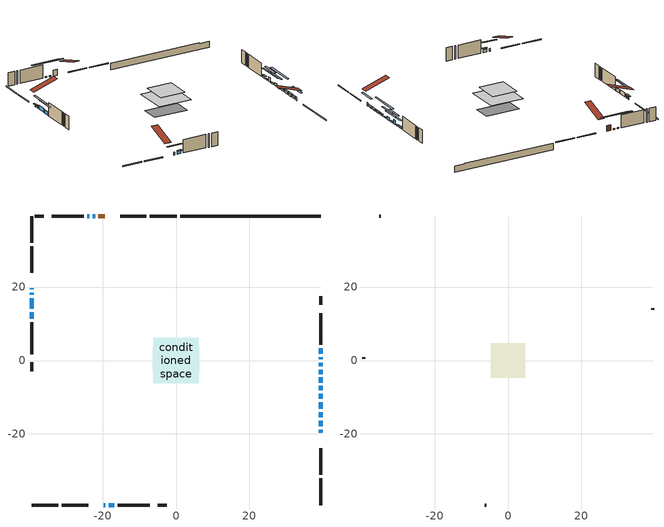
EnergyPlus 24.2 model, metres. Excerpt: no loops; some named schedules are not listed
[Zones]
conditioned space
 floor adiabatic (AdiabaticFloorConstruction): -6.26,-6.26 -6.26,6.26 6.26,6.26 6.26,-6.26 z3.97
 floor foundation (Slab1 construction): -6.27,-3.28 -6.27,3.28 6.27,3.28 6.27,-3.28 z-0.91
 wall outside (RimJoist1 construction): 0.23,39.37 -7.12,39.37 / -39.37,-39.37 -32.01,-39.37 / -39.37,39.37 -39.37,32.01 / 39.37,-39.37 39.37,-32.01 z1.53:1.83
 wall outside (RimJoist2 construction): -8.05,39.37 -15.21,39.37 / -31.08,-39.37 -23.92,-39.37 / -39.37,31.08 -39.37,23.92 / 39.37,-31.08 39.37,-23.92 z1.53:1.83
 wall outside (AdiabaticWallConstruction 1): -19.46,39.37 -21.13,39.37 z1.53:3.56
 wall outside (AdiabaticWallConstruction): 39.37,-19.67 39.37,-18.83 z1.53:2.67; 39.37,-17.9 39.37,-16.45 / 39.37,-15.52 39.37,-14.07 / 39.37,-13.15 39.37,-11.39 / 39.37,1.86 39.37,3.31 z1.53:2.14; 39.37,-10.47 39.37,-9.09 / 39.37,-3.69 39.37,-2.55 / 39.37,0.32 39.37,0.94 z1.53:2.09; -19.67,-39.37 -19.23,-39.37 / -39.37,18.43 -39.37,17.9 z1.53:2.52; -18.31,-39.37 -16.8,-39.37 / -39.37,13.12 -39.37,11.34 z1.53:2.73; -39.37,19.67 -39.37,19.36 z1.53:2.45; 39.37,-8.17 39.37,-6.94 / -22.06,39.37 -22.67,39.37 / -23.59,39.37 -24.21,39.37 z1.53:1.91; 39.37,-6.02 39.37,-4.62 z1.53:2.6; 39.37,-1.62 39.37,-0.6 z1.53:3.28; -39.37,16.97 -39.37,14.05 z1.53:3.03
 wall outside (Wall1 construction): -25.14,39.37 -33.79,39.37 / -15.88,-39.37 -7.22,-39.37 / -39.37,10.41 -39.37,1.75 / 39.37,4.24 39.37,12.9 z1.53:6.41
 wall outside (Wall4 construction): -36.05,39.37 -38.44,39.37 / -4.96,-39.37 -2.57,-39.37 / -39.37,-0.5 -39.37,-2.89 / 39.37,15.15 39.37,17.54 z1.53:6.41
 wall foundation (FoundationWall1 construction): 1.16,39.37,-0.91 1.16,39.37,1.53 35.55,39.37,1.53 35.55,39.37,1.29 39.37,39.37,1.29 39.37,39.37,-0.91
 window (WindowConstruction): 39.37,-19.67 39.37,-18.83 z1.53:2.67
 window (WindowConstruction 8): 39.37,-17.9 39.37,-16.45 z1.53:2.14
 window (WindowConstruction 9): 39.37,-15.52 39.37,-14.08 z1.53:2.14
 window (WindowConstruction 10): 39.37,-13.15 39.37,-11.39 z1.53:2.14
 window (WindowConstruction 11): 39.37,-10.46 39.37,-9.09 z1.53:2.09
 window (WindowConstruction 12): -19.67,-39.37 -19.23,-39.37 z1.53:2.52
 window (WindowConstruction 13): -18.3,-39.37 -16.8,-39.37 z1.53:2.72
 window (WindowConstruction 14): -39.37,19.67 -39.37,19.36 z1.53:2.44
 window (WindowConstruction 15): -39.37,18.43 -39.37,17.9 z1.53:2.52
 window (WindowConstruction 16): 39.37,-8.16 39.37,-6.95 z1.53:1.91
 window (WindowConstruction 1): 39.37,-6.02 39.37,-4.62 z1.53:2.6
 window (WindowConstruction 17): -22.06,39.37 -22.67,39.37 z1.53:1.91
 window (WindowConstruction 18): -23.6,39.37 -24.21,39.37 z1.53:1.91
 window (WindowConstruction 2): 39.37,-3.69 39.37,-2.55 z1.53:2.09
 window (WindowConstruction 3): 39.37,-1.62 39.37,-0.6 z1.53:3.28
 window (WindowConstruction 4): -39.37,16.97 -39.37,14.05 z1.53:3.03
 window (WindowConstruction 5): -39.37,13.12 -39.37,11.34 z1.53:2.72
 window (WindowConstruction 6): 39.37,0.32 39.37,0.93 z1.53:2.09
 window (WindowConstruction 7): 39.37,1.86 39.37,3.31 z1.53:2.14
 door (Door): -19.47,39.37 -21.13,39.37 z1.53:3.56
 ceiling adiabatic (AdiabaticFloorConstruction): 6.26,-6.26 6.26,6.26 -6.26,6.26 -6.26,-6.26 z3.97
attic - vented
 floor to conditioned space (Floor1 construction Reversed): -4.67,-4.67 -4.67,4.67 4.67,4.67 4.67,-4.67 z6.41
 wall outside (Wall3 construction): -34.72,39.37 -35.12,39.37 / -6.29,-39.37 -5.89,-39.37 / -39.37,0.82 -39.37,0.43 / 39.37,13.83 39.37,14.22 z1.53:6.41
 roof outside (Roof1 construction): -18.54,39.37,6.41 -18.54,30.27,9.44 -16.14,30.27,9.44 -16.14,39.37,6.41; -20.6,-39.37,6.41 -20.6,-30.27,9.44 -22.99,-30.27,9.44 -22.99,-39.37,6.41; -39.37,20.6,6.41 -30.27,20.6,9.44 -30.27,22.99,9.44 -39.37,22.99,6.41; 39.37,-20.6,6.41 30.27,-20.6,9.44 30.27,-22.99,9.44 39.37,-22.99,6.41
shading: 39.37,-16.19 39.37,-22.31 39.98,-22.31 39.98,-16.19 z5.31; 39.37,-16.25 39.37,-18.1 39.98,-18.1 39.98,-16.25 z2.34; 39.37,-13.87 39.37,-15.72 39.98,-15.72 39.98,-13.87 z2.34; 39.37,-11.19 39.37,-13.35 39.98,-13.35 39.98,-11.19 z2.34; 39.37,-8.89 39.37,-10.67 39.98,-10.67 39.98,-8.89 z2.29; -16.59,-39.37 -22.31,-39.37 -22.31,-39.98 -16.59,-39.98 z5.16; -16.6,-39.37 -18.51,-39.37 -18.51,-39.98 -16.6,-39.98 z2.93; -39.37,19.16 -39.37,19.87 -39.98,19.87 -39.98,19.16 z2.65; -39.37,17.7 -39.37,18.63 -39.98,18.63 -39.98,17.7 z2.72; 39.37,-1.86 39.37,-13.25 39.98,-13.25 39.98,-1.86 z6.99; 39.37,-1.98 39.37,-8.66 39.98,-8.66 39.98,-1.98 z5.24; -27.75,39.37 -16.98,39.37 -16.98,39.78 -27.75,39.78 z6.99; -29.29,39.37 -18.52,39.37 -18.52,39.98 -29.29,39.98 z6.99; 39.37,0.09 39.37,-6.33 39.98,-6.33 39.98,0.09 z4.73; 39.37,2.03 39.37,-4.26 39.98,-4.26 39.98,2.03 z5.92; -39.37,11.41 -39.37,19.61 -39.98,19.61 -39.98,11.41 z5.67; -39.37,8.7 -39.37,15.76 -39.98,15.76 -39.98,8.7 z5.36; 39.37,3.57 39.37,-2.32 39.98,-2.32 39.98,3.57 z4.73; 39.37,3.51 39.37,1.66 39.98,1.66 39.98,3.51 z2.34
[Building]
Building 1: Terrain=Suburbs
[Site:Location]
Nelson CS_BC: Latitude {deg}=49.49; Longitude {deg}=-117.31; Time Zone {hr}=-8; Elevation {m}=535; Keep Site Location Information=Yes
[Site:GroundTemperature:Shallow]
4.87826, 3.29155, 3.16448, 3.91745, 6.94023, 9.94893, 12.5573, 14.2097, 14.35, 13.0061, 10.4643, 7.54786
[Site:WaterMainsTemperature]
Calculation Method=Schedule; Temperature Schedule=mains temperature schedule
[Material] Roughness=Rough; Thermal Absorptance=0.9
Name | Thickness {m} | Conductivity {W/m-K} | Density {kg/m3} | Specific Heat {J/kg-K} | Solar Absorptance | Visible Absorptance
asphalt or fiberglass shingles | 0.00635 | 0.162714 | 1121.4 | 1465.45 | 0.4 | 0.4
ceiling loosefill ins | 0.254 | 0.0480833 | 16.02 | 1046.75 | 0.7 | 0.7
ceiling stud and cavity | 0.1397 | 0.188449 | 65.682 | 1177.47 | 0.7 | 0.7
concrete 4.0 in. | 0.1016 | 1.803125 | 2242.8 | 837.4 | 0.7 | 0.7
concrete 8.0 in. | 0.2032 | 1.803125 | 2242.8 | 837.4 | 0.7 | 0.7
door material | 0.04445 | 0.188738 | 512.64 | 1214.23 | 0.7 | 0.7
floor covering | 0.0127 | 0.0433444 | 54.468 | 1339.84 | 0.6 | 0.6
floor rigid ins; wall rigid ins 1 | 0.512978 | 0.029427 | 32.04 | 1214.23 | 0.7 | 0.7
floor stud and cavity | 0.1397 | 1.75129 | 37.0049 | 1207.88 | 0.7 | 0.7
furniture material conditioned space 1 | 0.1524 | 0.115458 | 640.8 | 1214.23 | 0.6 | 0.6
gypsum board | 0.0127 | 0.160291 | 801 | 837.4 | 0.6 | 0.6
osb sheathing 0.5 in. | 0.0127 | 0.115458 | 512.64 | 1214.23 | 0.7 | 0.7
osb sheathing 0.75 in. | 0.01905 | 0.115458 | 512.64 | 1214.23 | 0.7 | 0.7
osb sheathing 2.0 in. | 0.0508 | 0.115458 | 512.64 | 1214.23 | 0.7 | 0.7
rim joist rigid ins; wall rigid ins | 0.051816 | 0.029427 | 32.04 | 1214.23 | 0.7 | 0.7
rim joist stud and cavity | 0.0508 | 0.177588 | 50.32683 | 1063.81 | 0.6 | 0.6
rim joist stud and cavity 1 | 0.0508 | 0.0405436 | 125.044 | 1163.47 | 0.6 | 0.6
wall stud and cavity | 0.1397 | 0.209339 | 139.0536 | 1170.24 | 0.7 | 0.7
wall stud and cavity 1 | 0.0889 | 6.1454 | 50.32683 | 1063.81 | 0.6 | 0.6
wall stud and cavity 2 | 0.1397 | 0.260183 | 139.0536 | 1170.24 | 0.7 | 0.7
wall stud and cavity 3 | 0.0889 | 0.380278 | 52.3479 | 1209.89 | 0.7 | 0.7
wall stud and cavity 4 | 0.0889 | 0.391764 | 83.0341 | 1211.67 | 0.7 | 0.7
wood siding | 0.0254 | 0.102417 | 544.68 | 1172.36 | 0.4 | 0.4
wood siding 1 | 0.00254 | 0.102417 | 544.68 | 1172.36 | 0.4 | 0.4
wood siding 2; wood siding 3; wood siding 4 | 0.0254 | 0.102417 | 544.68 | 1172.36 | 0.7 | 0.7
[WindowMaterial:SimpleGlazingSystem]
Name | U-Factor {W/m2-K} | Solar Heat Gain Coefficient
WindowMaterial | 2.36602 | 0.49
WindowMaterial 1 | 3.05874 | 0.67
WindowMaterial 10 | 2.430184 | 0.46
WindowMaterial 11 | 2.1372 | 0.54
WindowMaterial 12 | 1.99752 | 0.63
WindowMaterial 13 | 2.73793 | 0.32
WindowMaterial 14 | 2.103699 | 0.56
WindowMaterial 15 | 2.73736 | 0.32
WindowMaterial 16 | 3.15526 | 0.32
WindowMaterial 2 | 2.46368 | 0.45
WindowMaterial 3 | 2.1883 | 0.57
WindowMaterial 4 | 3.032052 | 0.7
WindowMaterial 5 | 2.34445 | 0.5
WindowMaterial 6 | 2.5057 | 0.42
WindowMaterial 7 | 2.063953 | 0.59
WindowMaterial 8 | 2.02761 | 0.59
WindowMaterial 9 | 2.46766 | 0.48
[Construction]
AdiabaticFloorConstruction: floor stud and cavity, floor rigid ins, osb sheathing 0.75 in., floor covering
AdiabaticWallConstruction: wood siding 3, wall rigid ins 1, wall stud and cavity 3, gypsum board
AdiabaticWallConstruction 1: wood siding 4, wall rigid ins 1, wall stud and cavity 3, gypsum board
Door: door material
Floor1 construction Reversed: gypsum board, ceiling stud and cavity, ceiling loosefill ins
FoundationWall1 construction: concrete 8.0 in.
furniture construction conditioned space 1: furniture material conditioned space 1
PartitionWallConstruction: gypsum board, wall stud and cavity 4, gypsum board
RimJoist1 construction: wood siding 2, rim joist stud and cavity
RimJoist2 construction: wood siding 2, rim joist rigid ins, osb sheathing 2.0 in., rim joist stud and cavity 1
Roof1 construction: asphalt or fiberglass shingles
Slab1 construction: concrete 4.0 in.
Wall1 construction: wood siding, wall rigid ins, osb sheathing 0.5 in., wall stud and cavity, gypsum board
Wall3 construction: wood siding 1, wall stud and cavity 1
Wall4 construction: wood siding, wall rigid ins, osb sheathing 0.5 in., wall stud and cavity 2, gypsum board
WindowConstruction; WindowConstruction 10: WindowMaterial
WindowConstruction 1: WindowMaterial 1
WindowConstruction 11: WindowMaterial 10
WindowConstruction 12: WindowMaterial 11
WindowConstruction 13: WindowMaterial 12
WindowConstruction 14: WindowMaterial 13
WindowConstruction 15: WindowMaterial 14
WindowConstruction 16; WindowConstruction 18: WindowMaterial 15
WindowConstruction 17: WindowMaterial 16
WindowConstruction 2: WindowMaterial 2
WindowConstruction 3: WindowMaterial 3
WindowConstruction 4: WindowMaterial 4
WindowConstruction 5: WindowMaterial 5
WindowConstruction 6: WindowMaterial 6
WindowConstruction 7: WindowMaterial 7
WindowConstruction 8: WindowMaterial 8
WindowConstruction 9: WindowMaterial 9
[Zone] Multiplier=1; Part of Total Floor Area=Yes
Name | Volume {m3}
attic - vented | 42.9164
conditioned space | 664.9
[Space]
Name | Zone | Volume {m3}
attic - vented 1 | attic - vented | 42.9164
conditioned space 1 | conditioned space | 664.9
[ZoneInfiltration:EffectiveLeakageArea]
infil attic - vented 1: Zone or Space=attic - vented 1; Schedule=Always On Discrete; Effective Air Leakage Area {cm2}=3875.56; Stack Coefficient=0.000549948; Wind Coefficient=1.58446e-05
[ZoneMixing]
whole house fan mix: Zone or Space=attic - vented; Schedule=Always On Continuous; Design Flow Rate Calculation Method=Flow/Zone; Design Flow Rate {m3/s}=0; Source Zone or Space=conditioned space
[SurfaceProperty:ExposedFoundationPerimeter]
Slab1: Exposed Perimeter Calculation Method=TotalExposedPerimeter; Total Exposed Perimeter {m}=38.203
[InternalMass] Zone or ZoneList=conditioned space; Space or SpaceList=conditioned space 1
Name | Construction | Surface Area {m2}
furniture mass conditioned space 1 | furniture construction conditioned space 1 | 95.636
partition wall mass | PartitionWallConstruction | 239.09
[Lights]
interior lighting: Zone or ZoneList or Space or SpaceList=conditioned space 1; Schedule=interior lighting schedule; Design Level Calculation Method=LightingLevel; Lighting Level {W}=343.2; Return Air Fraction=0; Fraction Radiant=0.6; Fraction Visible=0.2; Fraction Replaceable=1
[People]
occupants: Zone or ZoneList or Space or SpaceList=conditioned space 1; Number of People Schedule=occupants schedule; Number of People Calculation Method=People; Number of People=3; Fraction Radiant=0.314171; Sensible Heat Fraction=0.56303; Activity Level Schedule=occupants activity schedule; Carbon Dioxide Generation Rate {m3/s-W}=0; Enable ASHRAE 55 Comfort Warnings=No; Mean Radiant Temperature Calculation Type=EnclosureAveraged
[ElectricEquipment] Zone or ZoneList or Space or SpaceList=conditioned space 1; Design Level Calculation Method=EquipmentLevel
Name | Schedule | Design Level {W} | Fraction Latent | Fraction Radiant | Fraction Lost
clothes dryer | clothes dryer schedule | 140.772 | 0.015 | 0.081 | 0.85
clothes washer | clothes washer schedule | 32.1985 | 0.03 | 0.162 | 0.7
cooking range | cooking range schedule | 215.147 | 0.08 | 0.432 | 0.2
dishwasher | dishwasher schedule | 66.8632 | 0.3 | 0.18 | 0.4
fridge | fridge schedule | 72.9452 | 0 | 0.6 | 0
mech vent house fan | mech vent house fan schedule | 0.95 | 0 | 0 | 1
mech vent house fan cfis | mech vent house fan cfis schedule | 0 | 0 | 0 | 0
misc plug loads | misc plug loads schedule | 494.7 | 0.045 | 0.513 | 0.1
whole house fan | Always On Discrete | 0 | 0 | 0 | 1
[OtherEquipment] Zone or ZoneList or Space or SpaceList=conditioned space 1; Design Level Calculation Method=EquipmentLevel
Name | Fuel Type | Schedule | Design Level {W} | Fraction Latent | Fraction Radiant | Fraction Lost
clothes dryer 1 | Electricity | clothes dryer schedule | 0 | 0.015 | 0.081 | 0.85
cooking range 1 | Electricity | cooking range schedule | 0 | 0.08 | 0.432 | 0.2
general water use latent | None | general water use schedule | 62.594 | 1 | 0 | 0
general water use sensible | None | general water use schedule | -61.6891 | 0 | 0.6 | 0
mech vent house fan latent load | None | Always On Discrete | 0 | 1 | 0 | 0
mech vent house fan sensible load | None | Always On Discrete | 0 | 0 | 0 | 0
water heater energy adjustment1 | Electricity | Always On Discrete | 0.01 | 0 | 0 | 1
[ZoneInfiltration:DesignFlowRate] Zone or ZoneList or Space or SpaceList=conditioned space 1; Schedule=Always On Discrete; Design Flow Rate Calculation Method=Flow/Zone; Design Flow Rate {m3/s}=0
infil flow; natural vent flow; whole house fan flow
[ZoneControl:Thermostat]
conditioned space Thermostat: Zone or ZoneList=conditioned space; Control Type Schedule=conditioned space Thermostat Schedule; Control 1=conditioned space temperature setpoint; Temperature Difference Between Cutout And Setpoint {deltaC}=0
[ThermostatSetpoint:DualSetpoint]
conditioned space temperature setpoint: Heating Setpoint Temperature Schedule=heating setpoint; Cooling Setpoint Temperature Schedule=cooling setpoint
[Zone equipment]
conditioned space: electric baseboard
[Foundation:Kiva]
Foundation Kiva 1: Initial Indoor Air Temperature {C}=18; Wall Height Above Grade {m}=1.52997; Wall Depth Below Slab {m}=0.2032
[Foundation:Kiva:Settings]
Soil Conductivity {W/m-K}=0.849921; Soil Density {kg/m3}=1842.3; Soil Specific Heat {J/kg-K}=418.7; Ground Solar Absorptivity=0.9; Ground Thermal Absorptivity=0.9; Ground Surface Roughness {m}=0.03; Far-Field Width {m}=40; Deep-Ground Boundary Condition=ZeroFlux; Deep-Ground Depth {m}=40; Minimum Cell Dimension {m}=0.2; Maximum Cell Growth Coefficient=3; Simulation Timestep=Timestep
[Exterior:Lights]
exterior lighting: Schedule=exterior lighting schedule; Design Level {W}=75.6
[EnergyManagementSystem:Sensor] Output:Variable or Output:Meter Index Key=conditioned space
Name | Output:Variable or Output:Meter
conditioned_space_clg_unmet_s | Zone Cooling Setpoint Not Met Time
conditioned_space_htg_unmet_s | Zone Heating Setpoint Not Met Time
fridge_tin_s; tin_s; tin_s_1 | Zone Mean Air Temperature
tout_s | Zone Outdoor Air Drybulb Temperature
win_s | Zone Air Humidity Ratio
[Schedule:Constant]
Name | Hourly Value
Always On Continuous; mech vent house fan schedule; mech vent house fan cfis schedule; Always On Discrete | 1
occupants activity schedule | 117.228
fridge schedule | 0
[Schedule:Week:Daily]
interior lighting schedule Week Rule - Jan1-Jan27: interior lighting schedule day, interior lighting schedule day, interior lighting schedule day, interior lighting schedule day, interior lighting schedule day, interior lighting schedule day, interior lighting schedule day, interior lighting schedule default day, interior lighting schedule default day, interior lighting schedule default day, interior lighting schedule default day, interior lighting schedule default day
interior lighting schedule Week Rule - Jan28-Feb3: interior lighting schedule day, interior lighting schedule day, interior lighting schedule day, interior lighting schedule day, interior lighting schedule day 1, interior lighting schedule day 1, interior lighting schedule day 1, interior lighting schedule default day, interior lighting schedule default day, interior lighting schedule default day, interior lighting schedule default day, interior lighting schedule default day
interior lighting schedule Week Rule - Feb4-Feb24: interior lighting schedule day 1, interior lighting schedule day 1, interior lighting schedule day 1, interior lighting schedule day 1, interior lighting schedule day 1, interior lighting schedule day 1, interior lighting schedule day 1, interior lighting schedule default day, interior lighting schedule default day, interior lighting schedule default day, interior lighting schedule default day, interior lighting schedule default day
interior lighting schedule Week Rule - Feb25-Mar3: interior lighting schedule day 1, interior lighting schedule day 1, interior lighting schedule day 1, interior lighting schedule day 1, interior lighting schedule day 2, interior lighting schedule day 2, interior lighting schedule day 2, interior lighting schedule default day, interior lighting schedule default day, interior lighting schedule default day, interior lighting schedule default day, interior lighting schedule default day
interior lighting schedule Week Rule - Mar4-Mar31: interior lighting schedule day 2, interior lighting schedule day 2, interior lighting schedule day 2, interior lighting schedule day 2, interior lighting schedule day 2, interior lighting schedule day 2, interior lighting schedule day 2, interior lighting schedule default day, interior lighting schedule default day, interior lighting schedule default day, interior lighting schedule default day, interior lighting schedule default day
interior lighting schedule Week Rule - Apr1-Apr28: interior lighting schedule day 3, interior lighting schedule day 3, interior lighting schedule day 3, interior lighting schedule day 3, interior lighting schedule day 3, interior lighting schedule day 3, interior lighting schedule day 3, interior lighting schedule default day, interior lighting schedule default day, interior lighting schedule default day, interior lighting schedule default day, interior lighting schedule default day
interior lighting schedule Week Rule - Apr29-May5: interior lighting schedule day 3, interior lighting schedule day 3, interior lighting schedule day 4, interior lighting schedule day 4, interior lighting schedule day 4, interior lighting schedule day 4, interior lighting schedule day 4, interior lighting schedule default day, interior lighting schedule default day, interior lighting schedule default day, interior lighting schedule default day, interior lighting schedule default day
interior lighting schedule Week Rule - May6-May26: interior lighting schedule day 4, interior lighting schedule day 4, interior lighting schedule day 4, interior lighting schedule day 4, interior lighting schedule day 4, interior lighting schedule day 4, interior lighting schedule day 4, interior lighting schedule default day, interior lighting schedule default day, interior lighting schedule default day, interior lighting schedule default day, interior lighting schedule default day
interior lighting schedule Week Rule - May27-Jun2: interior lighting schedule day 4, interior lighting schedule day 4, interior lighting schedule day 4, interior lighting schedule day 4, interior lighting schedule day 4, interior lighting schedule day 5, interior lighting schedule day 5, interior lighting schedule default day, interior lighting schedule default day, interior lighting schedule default day, interior lighting schedule default day, interior lighting schedule default day
interior lighting schedule Week Rule - Jun3-Jun30: interior lighting schedule day 5, interior lighting schedule day 5, interior lighting schedule day 5, interior lighting schedule day 5, interior lighting schedule day 5, interior lighting schedule day 5, interior lighting schedule day 5, interior lighting schedule default day, interior lighting schedule default day, interior lighting schedule default day, interior lighting schedule default day, interior lighting schedule default day
interior lighting schedule Week Rule - Jul1-Jul28: interior lighting schedule day 6, interior lighting schedule day 6, interior lighting schedule day 6, interior lighting schedule day 6, interior lighting schedule day 6, interior lighting schedule day 6, interior lighting schedule day 6, interior lighting schedule default day, interior lighting schedule default day, interior lighting schedule default day, interior lighting schedule default day, interior lighting schedule default day
interior lighting schedule Week Rule - Jul29-Aug4: interior lighting schedule day 6, interior lighting schedule day 6, interior lighting schedule day 6, interior lighting schedule day 7, interior lighting schedule day 7, interior lighting schedule day 7, interior lighting schedule day 7, interior lighting schedule default day, interior lighting schedule default day, interior lighting schedule default day, interior lighting schedule default day, interior lighting schedule default day
interior lighting schedule Week Rule - Aug5-Aug25: interior lighting schedule day 7, interior lighting schedule day 7, interior lighting schedule day 7, interior lighting schedule day 7, interior lighting schedule day 7, interior lighting schedule day 7, interior lighting schedule day 7, interior lighting schedule default day, interior lighting schedule default day, interior lighting schedule default day, interior lighting schedule default day, interior lighting schedule default day
interior lighting schedule Week Rule - Aug26-Sep1: interior lighting schedule day 7, interior lighting schedule day 7, interior lighting schedule day 7, interior lighting schedule day 7, interior lighting schedule day 7, interior lighting schedule day 7, interior lighting schedule day 8, interior lighting schedule default day, interior lighting schedule default day, interior lighting schedule default day, interior lighting schedule default day, interior lighting schedule default day
interior lighting schedule Week Rule - Sep2-Sep29: interior lighting schedule day 8, interior lighting schedule day 8, interior lighting schedule day 8, interior lighting schedule day 8, interior lighting schedule day 8, interior lighting schedule day 8, interior lighting schedule day 8, interior lighting schedule default day, interior lighting schedule default day, interior lighting schedule default day, interior lighting schedule default day, interior lighting schedule default day
interior lighting schedule Week Rule - Sep30-Oct6: interior lighting schedule day 8, interior lighting schedule day 9, interior lighting schedule day 9, interior lighting schedule day 9, interior lighting schedule day 9, interior lighting schedule day 9, interior lighting schedule day 9, interior lighting schedule default day, interior lighting schedule default day, interior lighting schedule default day, interior lighting schedule default day, interior lighting schedule default day
interior lighting schedule Week Rule - Oct7-Oct27: interior lighting schedule day 9, interior lighting schedule day 9, interior lighting schedule day 9, interior lighting schedule day 9, interior lighting schedule day 9, interior lighting schedule day 9, interior lighting schedule day 9, interior lighting schedule default day, interior lighting schedule default day, interior lighting schedule default day, interior lighting schedule default day, interior lighting schedule default day
interior lighting schedule Week Rule - Oct28-Nov3: interior lighting schedule day 9, interior lighting schedule day 9, interior lighting schedule day 9, interior lighting schedule day 9, interior lighting schedule day 10, interior lighting schedule day 10, interior lighting schedule day 10, interior lighting schedule default day, interior lighting schedule default day, interior lighting schedule default day, interior lighting schedule default day, interior lighting schedule default day
interior lighting schedule Week Rule - Nov4-Nov24: interior lighting schedule day 10, interior lighting schedule day 10, interior lighting schedule day 10, interior lighting schedule day 10, interior lighting schedule day 10, interior lighting schedule day 10, interior lighting schedule day 10, interior lighting schedule default day, interior lighting schedule default day, interior lighting schedule default day, interior lighting schedule default day, interior lighting schedule default day
interior lighting schedule Week Rule - Nov25-Dec1: interior lighting schedule day 10, interior lighting schedule day 10, interior lighting schedule day 10, interior lighting schedule day 10, interior lighting schedule day 10, interior lighting schedule day 10, interior lighting schedule day 11, interior lighting schedule default day, interior lighting schedule default day, interior lighting schedule default day, interior lighting schedule default day, interior lighting schedule default day
interior lighting schedule Week Rule - Dec2-Dec31: interior lighting schedule day 11, interior lighting schedule day 11, interior lighting schedule day 11, interior lighting schedule day 11, interior lighting schedule day 11, interior lighting schedule day 11, interior lighting schedule day 11, interior lighting schedule default day, interior lighting schedule default day, interior lighting schedule default day, interior lighting schedule default day, interior lighting schedule default day
occupants schedule Week Rule - Jan1-Dec31: occupants schedule day, occupants schedule day, occupants schedule day, occupants schedule day, occupants schedule day, occupants schedule day, occupants schedule day, occupants schedule default day, occupants schedule default day, occupants schedule default day, occupants schedule default day, occupants schedule default day
clothes dryer schedule Week Rule - Jan1-Dec31: clothes dryer schedule day, clothes dryer schedule day, clothes dryer schedule day, clothes dryer schedule day, clothes dryer schedule day, clothes dryer schedule day, clothes dryer schedule day, clothes dryer schedule default day, clothes dryer schedule default day, clothes dryer schedule default day, clothes dryer schedule default day, clothes dryer schedule default day
clothes washer schedule Week Rule - Jan1-Dec31: clothes washer schedule day, clothes washer schedule day, clothes washer schedule day, clothes washer schedule day, clothes washer schedule day, clothes washer schedule day, clothes washer schedule day, clothes washer schedule default day, clothes washer schedule default day, clothes washer schedule default day, clothes washer schedule default day, clothes washer schedule default day
cooking range schedule Week Rule - Jan1-Dec31: cooking range schedule day, cooking range schedule day, cooking range schedule day, cooking range schedule day, cooking range schedule day, cooking range schedule day, cooking range schedule day, cooking range schedule default day, cooking range schedule default day, cooking range schedule default day, cooking range schedule default day, cooking range schedule default day
dishwasher schedule Week Rule - Jan1-Dec31: dishwasher schedule day, dishwasher schedule day, dishwasher schedule day, dishwasher schedule day, dishwasher schedule day, dishwasher schedule day, dishwasher schedule day, dishwasher schedule default day, dishwasher schedule default day, dishwasher schedule default day, dishwasher schedule default day, dishwasher schedule default day
misc plug loads schedule Week Rule - Jan1-Dec31: misc plug loads schedule day, misc plug loads schedule day, misc plug loads schedule day, misc plug loads schedule day, misc plug loads schedule day, misc plug loads schedule day, misc plug loads schedule day, misc plug loads schedule default day, misc plug loads schedule default day, misc plug loads schedule default day, misc plug loads schedule default day, misc plug loads schedule default day
general water use schedule Week Rule - Jan1-Dec31: general water use schedule day, general water use schedule day, general water use schedule day, general water use schedule day, general water use schedule day, general water use schedule day, general water use schedule day, general water use schedule default day, general water use schedule default day, general water use schedule default day, general water use schedule default day, general water use schedule default day
exterior lighting schedule Week Rule - Jan1-Jan27: exterior lighting schedule day, exterior lighting schedule day, exterior lighting schedule day, exterior lighting schedule day, exterior lighting schedule day, exterior lighting schedule day, exterior lighting schedule day, exterior lighting schedule default day, exterior lighting schedule default day, exterior lighting schedule default day, exterior lighting schedule default day, exterior lighting schedule default day
exterior lighting schedule Week Rule - Jan28-Feb3: exterior lighting schedule day, exterior lighting schedule day, exterior lighting schedule day, exterior lighting schedule day, exterior lighting schedule day 1, exterior lighting schedule day 1, exterior lighting schedule day 1, exterior lighting schedule default day, exterior lighting schedule default day, exterior lighting schedule default day, exterior lighting schedule default day, exterior lighting schedule default day
exterior lighting schedule Week Rule - Feb4-Feb24: exterior lighting schedule day 1, exterior lighting schedule day 1, exterior lighting schedule day 1, exterior lighting schedule day 1, exterior lighting schedule day 1, exterior lighting schedule day 1, exterior lighting schedule day 1, exterior lighting schedule default day, exterior lighting schedule default day, exterior lighting schedule default day, exterior lighting schedule default day, exterior lighting schedule default day
exterior lighting schedule Week Rule - Feb25-Mar3: exterior lighting schedule day 1, exterior lighting schedule day 1, exterior lighting schedule day 1, exterior lighting schedule day 1, exterior lighting schedule day 2, exterior lighting schedule day 2, exterior lighting schedule day 2, exterior lighting schedule default day, exterior lighting schedule default day, exterior lighting schedule default day, exterior lighting schedule default day, exterior lighting schedule default day
exterior lighting schedule Week Rule - Mar4-Mar31: exterior lighting schedule day 2, exterior lighting schedule day 2, exterior lighting schedule day 2, exterior lighting schedule day 2, exterior lighting schedule day 2, exterior lighting schedule day 2, exterior lighting schedule day 2, exterior lighting schedule default day, exterior lighting schedule default day, exterior lighting schedule default day, exterior lighting schedule default day, exterior lighting schedule default day
exterior lighting schedule Week Rule - Apr1-Apr28: exterior lighting schedule day 3, exterior lighting schedule day 3, exterior lighting schedule day 3, exterior lighting schedule day 3, exterior lighting schedule day 3, exterior lighting schedule day 3, exterior lighting schedule day 3, exterior lighting schedule default day, exterior lighting schedule default day, exterior lighting schedule default day, exterior lighting schedule default day, exterior lighting schedule default day
exterior lighting schedule Week Rule - Apr29-May5: exterior lighting schedule day 3, exterior lighting schedule day 3, exterior lighting schedule day 4, exterior lighting schedule day 4, exterior lighting schedule day 4, exterior lighting schedule day 4, exterior lighting schedule day 4, exterior lighting schedule default day, exterior lighting schedule default day, exterior lighting schedule default day, exterior lighting schedule default day, exterior lighting schedule default day
exterior lighting schedule Week Rule - May6-May26: exterior lighting schedule day 4, exterior lighting schedule day 4, exterior lighting schedule day 4, exterior lighting schedule day 4, exterior lighting schedule day 4, exterior lighting schedule day 4, exterior lighting schedule day 4, exterior lighting schedule default day, exterior lighting schedule default day, exterior lighting schedule default day, exterior lighting schedule default day, exterior lighting schedule default day
exterior lighting schedule Week Rule - May27-Jun2: exterior lighting schedule day 4, exterior lighting schedule day 4, exterior lighting schedule day 4, exterior lighting schedule day 4, exterior lighting schedule day 4, exterior lighting schedule day 5, exterior lighting schedule day 5, exterior lighting schedule default day, exterior lighting schedule default day, exterior lighting schedule default day, exterior lighting schedule default day, exterior lighting schedule default day
exterior lighting schedule Week Rule - Jun3-Jun30: exterior lighting schedule day 5, exterior lighting schedule day 5, exterior lighting schedule day 5, exterior lighting schedule day 5, exterior lighting schedule day 5, exterior lighting schedule day 5, exterior lighting schedule day 5, exterior lighting schedule default day, exterior lighting schedule default day, exterior lighting schedule default day, exterior lighting schedule default day, exterior lighting schedule default day
exterior lighting schedule Week Rule - Jul1-Jul28: exterior lighting schedule day 6, exterior lighting schedule day 6, exterior lighting schedule day 6, exterior lighting schedule day 6, exterior lighting schedule day 6, exterior lighting schedule day 6, exterior lighting schedule day 6, exterior lighting schedule default day, exterior lighting schedule default day, exterior lighting schedule default day, exterior lighting schedule default day, exterior lighting schedule default day
exterior lighting schedule Week Rule - Jul29-Aug4: exterior lighting schedule day 6, exterior lighting schedule day 6, exterior lighting schedule day 6, exterior lighting schedule day 7, exterior lighting schedule day 7, exterior lighting schedule day 7, exterior lighting schedule day 7, exterior lighting schedule default day, exterior lighting schedule default day, exterior lighting schedule default day, exterior lighting schedule default day, exterior lighting schedule default day
exterior lighting schedule Week Rule - Aug5-Aug25: exterior lighting schedule day 7, exterior lighting schedule day 7, exterior lighting schedule day 7, exterior lighting schedule day 7, exterior lighting schedule day 7, exterior lighting schedule day 7, exterior lighting schedule day 7, exterior lighting schedule default day, exterior lighting schedule default day, exterior lighting schedule default day, exterior lighting schedule default day, exterior lighting schedule default day
exterior lighting schedule Week Rule - Aug26-Sep1: exterior lighting schedule day 7, exterior lighting schedule day 7, exterior lighting schedule day 7, exterior lighting schedule day 7, exterior lighting schedule day 7, exterior lighting schedule day 7, exterior lighting schedule day 8, exterior lighting schedule default day, exterior lighting schedule default day, exterior lighting schedule default day, exterior lighting schedule default day, exterior lighting schedule default day
[Schedule:Year]
interior lighting schedule: interior lighting schedule Week Rule - Jan1-Jan27, 1, 1, 1, 27, interior lighting schedule Week Rule - Jan28-Feb3, 1, 28, 2, 3, interior lighting schedule Week Rule - Feb4-Feb24, 2, 4, 2, 24, interior lighting schedule Week Rule - Feb25-Mar3, 2, 25, 3, 3, interior lighting schedule Week Rule - Mar4-Mar31, 3, 4, 3, 31, interior lighting schedule Week Rule - Apr1-Apr28, 4, 1, 4, 28, interior lighting schedule Week Rule - Apr29-May5, 4, 29, 5, 5, interior lighting schedule Week Rule - May6-May26, 5, 6, 5, 26, interior lighting schedule Week Rule - May27-Jun2, 5, 27, 6, 2, interior lighting schedule Week Rule - Jun3-Jun30, 6, 3, 6, 30, interior lighting schedule Week Rule - Jul1-Jul28, 7, 1, 7, 28, interior lighting schedule Week Rule - Jul29-Aug4, 7, 29, 8, 4, interior lighting schedule Week Rule - Aug5-Aug25, 8, 5, 8, 25, interior lighting schedule Week Rule - Aug26-Sep1, 8, 26, 9, 1, interior lighting schedule Week Rule - Sep2-Sep29, 9, 2, 9, 29, interior lighting schedule Week Rule - Sep30-Oct6, 9, 30, 10, 6, interior lighting schedule Week Rule - Oct7-Oct27, 10, 7, 10, 27, interior lighting schedule Week Rule - Oct28-Nov3, 10, 28, 11, 3, interior lighting schedule Week Rule - Nov4-Nov24, 11, 4, 11, 24, interior lighting schedule Week Rule - Nov25-Dec1, 11, 25, 12, 1, interior lighting schedule Week Rule - Dec2-Dec31, 12, 2, 12, 31
occupants schedule: occupants schedule Week Rule - Jan1-Dec31, 1, 1, 12, 31
clothes dryer schedule: clothes dryer schedule Week Rule - Jan1-Dec31, 1, 1, 12, 31
clothes washer schedule: clothes washer schedule Week Rule - Jan1-Dec31, 1, 1, 12, 31
cooking range schedule: cooking range schedule Week Rule - Jan1-Dec31, 1, 1, 12, 31
dishwasher schedule: dishwasher schedule Week Rule - Jan1-Dec31, 1, 1, 12, 31
misc plug loads schedule: misc plug loads schedule Week Rule - Jan1-Dec31, 1, 1, 12, 31
general water use schedule: general water use schedule Week Rule - Jan1-Dec31, 1, 1, 12, 31
exterior lighting schedule: exterior lighting schedule Week Rule - Jan1-Jan27, 1, 1, 1, 27, exterior lighting schedule Week Rule - Jan28-Feb3, 1, 28, 2, 3, exterior lighting schedule Week Rule - Feb4-Feb24, 2, 4, 2, 24, exterior lighting schedule Week Rule - Feb25-Mar3, 2, 25, 3, 3, exterior lighting schedule Week Rule - Mar4-Mar31, 3, 4, 3, 31, exterior lighting schedule Week Rule - Apr1-Apr28, 4, 1, 4, 28, exterior lighting schedule Week Rule - Apr29-May5, 4, 29, 5, 5, exterior lighting schedule Week Rule - May6-May26, 5, 6, 5, 26, exterior lighting schedule Week Rule - May27-Jun2, 5, 27, 6, 2, exterior lighting schedule Week Rule - Jun3-Jun30, 6, 3, 6, 30, exterior lighting schedule Week Rule - Jul1-Jul28, 7, 1, 7, 28, exterior lighting schedule Week Rule - Jul29-Aug4, 7, 29, 8, 4, exterior lighting schedule Week Rule - Aug5-Aug25, 8, 5, 8, 25, exterior lighting schedule Week Rule - Aug26-Sep1, 8, 26, 9, 1, exterior lighting schedule Week Rule - Sep2-Sep29, 9, 2, 9, 29, exterior lighting schedule Week Rule - Sep30-Oct6, 9, 30, 10, 6, exterior lighting schedule Week Rule - Oct7-Oct27, 10, 7, 10, 27, exterior lighting schedule Week Rule - Oct28-Nov3, 10, 28, 11, 3, exterior lighting schedule Week Rule - Nov4-Nov24, 11, 4, 11, 24, exterior lighting schedule Week Rule - Nov25-Dec1, 11, 25, 12, 1, exterior lighting schedule Week Rule - Dec2-Dec31, 12, 2, 12, 31
[Schedule:Compact]
conditioned space Thermostat Schedule: Through: 12/31, For: AllDays, Until: 24:00, 4
mains temperature schedule: Through: 01/01, For: AllDays, Until: 24:00, 8.72944, Through: 01/02, For: AllDays, Until: 24:00, 8.675, Through: 01/03, For: AllDays, Until: 24:00, 8.62167, Through: 01/04, For: AllDays, Until: 24:00, 8.56944, Through: 01/05, For: AllDays, Until: 24:00, 8.51778, Through: 01/06, For: AllDays, Until: 24:00, 8.46778, Through: 01/07, For: AllDays, Until: 24:00, 8.41833, Through: 01/08, For: AllDays, Until: 24:00, 8.37, Through: 01/09, For: AllDays, Until: 24:00, 8.32278, Through: 01/10, For: AllDays, Until: 24:00, 8.27667, Through: 01/11, For: AllDays, Until: 24:00, 8.23167, Through: 01/12, For: AllDays, Until: 24:00, 8.18722, Through: 01/13, For: AllDays, Until: 24:00, 8.14444, Through: 01/14, For: AllDays, Until: 24:00, 8.10278, Through: 01/15, For: AllDays, Until: 24:00, 8.06222, Through: 01/16, For: AllDays, Until: 24:00, 8.02278, Through: 01/17, For: AllDays, Until: 24:00, 7.98444, Through: 01/18, For: AllDays, Until: 24:00, 7.94722, Through: 01/19, For: AllDays, Until: 24:00, 7.91111, Through: 01/20, For: AllDays, Until: 24:00, 7.87611, Through: 01/21, For: AllDays, Until: 24:00, 7.84278, Through: 01/22, For: AllDays, Until: 24:00, 7.81056, Through: 01/23, For: AllDays, Until: 24:00, 7.77889, Through: 01/24, For: AllDays, Until: 24:00, 7.74944, Through: 01/25, For: AllDays, Until: 24:00, 7.72056, Through: 01/26, For: AllDays, Until: 24:00, 7.69278, Through: 01/27, For: AllDays, Until: 24:00, 7.66667, Through: 01/28, For: AllDays, Until: 24:00, 7.64167, Through: 01/29, For: AllDays, Until: 24:00, 7.61833, Through: 01/30, For: AllDays, Until: 24:00, 7.59556, Through: 01/31, For: AllDays, Until: 24:00, 7.57444, Through: 02/01, For: AllDays, Until: 24:00, 7.55444, Through: 02/02, For: AllDays, Until: 24:00, 7.53611, Through: 02/03, For: AllDays, Until: 24:00, 7.51889, Through: 02/04, For: AllDays, Until: 24:00, 7.50278, Through: 02/05, For: AllDays, Until: 24:00, 7.48833, Through: 02/06, For: AllDays, Until: 24:00, 7.475, Through: 02/07, For: AllDays, Until: 24:00, 7.46278, Through: 02/08, For: AllDays, Until: 24:00, 7.45222, Through: 02/09, For: AllDays, Until: 24:00, 7.44278, Through: 02/10, For: AllDays, Until: 24:00, 7.435, Through: 02/11, For: AllDays, Until: 24:00, 7.42778, Through: 02/12, For: AllDays, Until: 24:00, 7.42278, Through: 02/13, For: AllDays, Until: 24:00, 7.41833, Through: 02/14, For: AllDays, Until: 24:00, 7.41611, Through: 02/15, For: AllDays, Until: 24:00, 7.41444, Through: 02/16, For: AllDays, Until: 24:00, 7.41444, Through: 02/17, For: AllDays, Until: 24:00, 7.41556, Through: 02/18, For: AllDays, Until: 24:00, 7.41833, Through: 02/19, For: AllDays, Until: 24:00, 7.42222, Through: 02/20, For: AllDays, Until: 24:00, 7.42778, Through: 02/21, For: AllDays, Until: 24:00, 7.43389, Through: 02/22, For: AllDays, Until: 24:00, 7.44222, Through: 02/23, For: AllDays, Until: 24:00, 7.45111, Through: 02/24, For: AllDays, Until: 24:00, 7.46222, Through: 02/25, For: AllDays, Until: 24:00, 7.47389, Through: 02/26, For: AllDays, Until: 24:00, 7.48722, Through: 02/27, For: AllDays, Until: 24:00, 7.50167, Through: 02/28, For: AllDays, Until: 24:00, 7.51778, Through: 03/01, For: AllDays, Until: 24:00, 7.53444, Through: 03/02, For: AllDays, Until: 24:00, 7.55333, Through: 03/03, For: AllDays, Until: 24:00, 7.57278, Through: 03/04, For: AllDays, Until: 24:00, 7.59389, Through: 03/05, For: AllDays, Until: 24:00, 7.61611, Through: 03/06, For: AllDays, Until: 24:00, 7.64, Through: 03/07, For: AllDays, Until: 24:00, 7.665, Through: 03/08, For: AllDays, Until: 24:00, 7.69111, Through: 03/09, For: AllDays, Until: 24:00, 7.71833, Through: 03/10, For: AllDays, Until: 24:00, 7.74667, Through: 03/11, For: AllDays, Until: 24:00, 7.77667, Through: 03/12, For: AllDays, Until: 24:00, 7.80778, Through: 03/13, For: AllDays, Until: 24:00, 7.84, Through: 03/14, For: AllDays, Until: 24:00, 7.87389, Through: 03/15, For: AllDays, Until: 24:00, 7.90833, Through: 03/16, For: AllDays, Until: 24:00, 7.94444, Through: 03/17, For: AllDays, Until: 24:00, 7.98111, Through: 03/18, For: AllDays, Until: 24:00, 8.01944, Through: 03/19, For: AllDays, Until: 24:00, 8.05889, Through: 03/20, For: AllDays, Until: 24:00, 8.09944, Through: 03/21, For: AllDays, Until: 24:00, 8.14111, Through: 03/22, For: AllDays, Until: 24:00, 8.18389, Through: 03/23, For: AllDays, Until: 24:00, 8.22778, Through: 03/24, For: AllDays, Until: 24:00, 8.27278, Through: 03/25, For: AllDays, Until: 24:00, 8.31889, Through: 03/26, For: AllDays, Until: 24:00, 8.36611, Through: 03/27, For: AllDays, Until: 24:00, 8.41444, Through: 03/28, For: AllDays, Until: 24:00, 8.46389, Through: 03/29, For: AllDays, Until: 24:00, 8.51389, Through: 03/30, For: AllDays, Until: 24:00, 8.565, Through: 03/31, For: AllDays, Until: 24:00, 8.61722, Through: 04/01, For: AllDays, Until: 24:00, 8.67056, Through: 04/02, For: AllDays, Until: 24:00, 8.725, Through: 04/03, For: AllDays, Until: 24:00, 8.78, Through: 04/04, For: AllDays, Until: 24:00, 8.83611, Through: 04/05, For: AllDays, Until: 24:00, 8.89333, Through: 04/06, For: AllDays, Until: 24:00, 8.95111, Through: 04/07, For: AllDays, Until: 24:00, 9.01, Through: 04/08, For: AllDays, Until: 24:00, 9.06944, Through: 04/09, For: AllDays, Until: 24:00, 9.13, Through: 04/10, For: AllDays, Until: 24:00, 9.19111, Through: 04/11, For: AllDays, Until: 24:00, 9.25333, Through: 04/12, For: AllDays, Until: 24:00, 9.31611, Through: 04/13, For: AllDays, Until: 24:00, 9.38, Through: 04/14, For: AllDays, Until: 24:00, 9.44444, Through: 04/15, For: AllDays, Until: 24:00, 9.50944, Through: 04/16, For: AllDays, Until: 24:00, 9.57556, Through: 04/17, For: AllDays, Until: 24:00, 9.64222, Through: 04/18, For: AllDays, Until: 24:00, 9.70944, Through: 04/19, For: AllDays, Until: 24:00, 9.77722, Through: 04/20, For: AllDays, Until: 24:00, 9.84556, Through: 04/21, For: AllDays, Until: 24:00, 9.915, Through: 04/22, For: AllDays, Until: 24:00, 9.985, Through: 04/23, For: AllDays, Until: 24:00, 10.055, Through: 04/24, For: AllDays, Until: 24:00, 10.1261, Through: 04/25, For: AllDays, Until: 24:00, 10.1972, Through: 04/26, For: AllDays, Until: 24:00, 10.2694, Through: 04/27, For: AllDays, Until: 24:00, 10.3417, Through: 04/28, For: AllDays, Until: 24:00, 10.4144, Through: 04/29, For: AllDays, Until: 24:00, 10.4878, Through: 04/30, For: AllDays, Until: 24:00, 10.5617, Through: 05/01, For: AllDays, Until: 24:00, 10.6361, Through: 05/02, For: AllDays, Until: 24:00, 10.7106, Through: 05/03, For: AllDays, Until: 24:00, 10.7856, Through: 05/04, For: AllDays, Until: 24:00, 10.8606, Through: 05/05, For: AllDays, Until: 24:00, 10.9361, Through: 05/06, For: AllDays, Until: 24:00, 11.0117, Through: 05/07, For: AllDays, Until: 24:00, 11.0878, Through: 05/08, For: AllDays, Until: 24:00, 11.1644, Through: 05/09, For: AllDays, Until: 24:00, 11.2411, Through: 05/10, For: AllDays, Until: 24:00, 11.3178, Through: 05/11, For: AllDays, Until: 24:00, 11.395, Through: 05/12, For: AllDays, Until: 24:00, 11.4717, Through: 05/13, For: AllDays, Until: 24:00, 11.5489, Through: 05/14, For: AllDays, Until: 24:00, 11.6267, Through: 05/15, For: AllDays, Until: 24:00, 11.7039, Through: 05/16, For: AllDays, Until: 24:00, 11.7817, Through: 05/17, For: AllDays, Until: 24:00, 11.8589, Through: 05/18, For: AllDays, Until: 24:00, 11.9367, Through: 05/19, For: AllDays, Until: 24:00, 12.0144, Through: 05/20, For: AllDays, Until: 24:00, 12.0917, Through: 05/21, For: AllDays, Until: 24:00, 12.1694, Through: 05/22, For: AllDays, Until: 24:00, 12.2467, Through: 05/23, For: AllDays, Until: 24:00, 12.3239, Through: 05/24, For: AllDays, Until: 24:00, 12.4011, Through: 05/25, For: AllDays, Until: 24:00, 12.4783, Through: 05/26, For: AllDays, Until: 24:00, 12.555, Through: 05/27, For: AllDays, Until: 24:00, 12.6317, Through: 05/28, For: AllDays, Until: 24:00, 12.7083, Through: 05/29, For: AllDays, Until: 24:00, 12.7844, Through: 05/30, For: AllDays, Until: 24:00, 12.8606, Through: 05/31, For: AllDays, Until: 24:00, 12.9367, Through: 06/01, For: AllDays, Until: 24:00, 13.0117, Through: 06/02, For: AllDays, Until: 24:00, 13.0872, Through: 06/03, For: AllDays, Until: 24:00, 13.1617, Through: 06/04, For: AllDays, Until: 24:00, 13.2361, Through: 06/05, For: AllDays, Until: 24:00, 13.31, Through: 06/06, For: AllDays, Until: 24:00, 13.3839, Through: 06/07, For: AllDays, Until: 24:00, 13.4567, Through: 06/08, For: AllDays, Until: 24:00, 13.5294, Through: 06/09, For: AllDays, Until: 24:00, 13.6017, Through: 06/10, For: AllDays, Until: 24:00, 13.6739, Through: 06/11, For: AllDays, Until: 24:00, 13.745, Through: 06/12, For: AllDays, Until: 24:00, 13.8156, Through: 06/13, For: AllDays, Until: 24:00, 13.8856, Through: 06/14, For: AllDays, Until: 24:00, 13.955, Through: 06/15, For: AllDays, Until: 24:00, 14.0239, Through: 06/16, For: AllDays, Until: 24:00, 14.0922, Through: 06/17, For: AllDays, Until: 24:00, 14.16, Through: 06/18, For: AllDays, Until: 24:00, 14.2272, Through: 06/19, For: AllDays, Until: 24:00, 14.2933, Through: 06/20, For: AllDays, Until: 24:00, 14.3589, Through: 06/21, For: AllDays, Until: 24:00, 14.4239, Through: 06/22, For: AllDays, Until: 24:00, 14.4883, Through: 06/23, For: AllDays, Until: 24:00, 14.5517, Through: 06/24, For: AllDays, Until: 24:00, 14.6144, Through: 06/25, For: AllDays, Until: 24:00, 14.6761, Through: 06/26, For: AllDays, Until: 24:00, 14.7372, Through: 06/27, For: AllDays, Until: 24:00, 14.7972, Through: 06/28, For: AllDays, Until: 24:00, 14.8567, Through: 06/29, For: AllDays, Until: 24:00, 14.915, Through: 06/30, For: AllDays, Until: 24:00, 14.9728, Through: 07/01, For: AllDays, Until: 24:00, 15.0294, Through: 07/02, For: AllDays, Until: 24:00, 15.085, Through: 07/03, For: AllDays, Until: 24:00, 15.14, Through: 07/04, For: AllDays, Until: 24:00, 15.1939, Through: 07/05, For: AllDays, Until: 24:00, 15.2467, Through: 07/06, For: AllDays, Until: 24:00, 15.2983, Through: 07/07, For: AllDays, Until: 24:00, 15.3494, Through: 07/08, For: AllDays, Until: 24:00, 15.3994, Through: 07/09, For: AllDays, Until: 24:00, 15.4483, Through: 07/10, For: AllDays, Until: 24:00, 15.4961, Through: 07/11, For: AllDays, Until: 24:00, 15.5428, Through: 07/12, For: AllDays, Until: 24:00, 15.5883, Through: 07/13, For: AllDays, Until: 24:00, 15.6333, Through: 07/14, For: AllDays, Until: 24:00, 15.6767, Through: 07/15, For: AllDays, Until: 24:00, 15.7189, Through: 07/16, For: AllDays, Until: 24:00, 15.76, Through: 07/17, For: AllDays, Until: 24:00, 15.8006, Through: 07/18, For: AllDays, Until: 24:00, 15.8394, Through: 07/19, For: AllDays, Until: 24:00, 15.8772, Through: 07/20, For: AllDays, Until: 24:00, 15.9139, Through: 07/21, For: AllDays, Until: 24:00, 15.9494, Through: 07/22, For: AllDays, Until: 24:00, 15.9839, Through: 07/23, For: AllDays, Until: 24:00, 16.0167, Through: 07/24, For: AllDays, Until: 24:00, 16.0483, Through: 07/25, For: AllDays, Until: 24:00, 16.0794, Through: 07/26, For: AllDays, Until: 24:00, 16.1089, Through: 07/27, For: AllDays, Until: 24:00, 16.1367, Through: 07/28, For: AllDays, Until: 24:00, 16.1639, Through: 07/29, For: AllDays, Until: 24:00, 16.1894, Through: 07/30, For: AllDays, Until: 24:00, 16.2139, Through: 07/31, For: AllDays, Until: 24:00, 16.2367, Through: 08/01, For: AllDays, Until: 24:00, 16.2589, Through: 08/02, For: AllDays, Until: 24:00, 16.2794, Through: 08/03, For: AllDays, Until: 24:00, 16.2989, Through: 08/04, For: AllDays, Until: 24:00, 16.3167, Through: 08/05, For: AllDays, Until: 24:00, 16.3333, Through: 08/06, For: AllDays, Until: 24:00, 16.3489, Through: 08/07, For: AllDays, Until: 24:00, 16.3628, Through: 08/08, For: AllDays, Until: 24:00, 16.3756, Through: 08/09, For: AllDays, Until: 24:00, 16.3867, Through: 08/10, For: AllDays, Until: 24:00, 16.3972, Through: 08/11, For: AllDays, Until: 24:00, 16.4056, Through: 08/12, For: AllDays, Until: 24:00, 16.4133, Through: 08/13, For: AllDays, Until: 24:00, 16.4194, Through: 08/14, For: AllDays, Until: 24:00, 16.4244, Through: 08/15, For: AllDays, Until: 24:00, 16.4278, Through: 08/16, For: AllDays, Until: 24:00, 16.43, Through: 08/17, For: AllDays, Until: 24:00, 16.4306, Through: 08/18, For: AllDays, Until: 24:00, 16.43, Through: 08/19, For: AllDays, Until: 24:00, 16.4283, Through: 08/20, For: AllDays, Until: 24:00, 16.425, Through: 08/21, For: AllDays, Until: 24:00, 16.4206, Through: 08/22, For: AllDays, Until: 24:00, 16.4144, Through: 08/23, For: AllDays, Until: 24:00, 16.4072, Through: 08/24, For: AllDays, Until: 24:00, 16.3989, Through: 08/25, For: AllDays, Until: 24:00, 16.3889, Through: 08/26, For: AllDays, Until: 24:00, 16.3778, Through: 08/27, For: AllDays, Until: 24:00, 16.3656, Through: 08/28, For: AllDays, Until: 24:00, 16.3517, Through: 08/29, For: AllDays, Until: 24:00, 16.3361, Through: 08/30, For: AllDays, Until: 24:00, 16.32, Through: 08/31, For: AllDays, Until: 24:00, 16.3022, Through: 09/01, For: AllDays, Until: 24:00, 16.2833, Through: 09/02, For: AllDays, Until: 24:00, 16.2628, Through: 09/03, For: AllDays, Until: 24:00, 16.2411, Through: 09/04, For: AllDays, Until: 24:00, 16.2183, Through: 09/05, For: AllDays, Until: 24:00, 16.1939, Through: 09/06, For: AllDays, Until: 24:00, 16.1689, Through: 09/07, For: AllDays, Until: 24:00, 16.1422, Through: 09/08, For: AllDays, Until: 24:00, 16.1139, Through: 09/09, For: AllDays, Until: 24:00, 16.085, Through: 09/10, For: AllDays, Until: 24:00, 16.0544, Through: 09/11, For: AllDays, Until: 24:00, 16.0228, Through: 09/12, For: AllDays, Until: 24:00, 15.99, Through: 09/13, For: AllDays, Until: 24:00, 15.9561, Through: 09/14, For: AllDays, Until: 24:00, 15.9206, Through: 09/15, For: AllDays, Until: 24:00, 15.8844, Through: 09/16, For: AllDays, Until: 24:00, 15.8467, Through: 09/17, For: AllDays, Until: 24:00, 15.8078, Through: 09/18, For: AllDays, Until: 24:00, 15.7678, Through: 09/19, For: AllDays, Until: 24:00, 15.7272, Through: 09/20, For: AllDays, Until: 24:00, 15.685, Through: 09/21, For: AllDays, Until: 24:00, 15.6417, Through: 09/22, For: AllDays, Until: 24:00, 15.5972, Through: 09/23, For: AllDays, Until: 24:00, 15.5517, Through: 09/24, For: AllDays, Until: 24:00, 15.505, Through: 09/25, For: AllDays, Until: 24:00, 15.4572, Through: 09/26, For: AllDays, Until: 24:00, 15.4089, Through: 09/27, For: AllDays, Until: 24:00, 15.3589, Through: 09/28, For: AllDays, Until: 24:00, 15.3083, Through: 09/29, For: AllDays, Until: 24:00, 15.2567, Through: 09/30, For: AllDays, Until: 24:00, 15.2039, Through: 10/01, For: AllDays, Until: 24:00, 15.15, Through: 10/02, For: AllDays, Until: 24:00, 15.0956, Through: 10/03, For: AllDays, Until: 24:00, 15.04, Through: 10/04, For: AllDays, Until: 24:00, 14.9833, Through: 10/05, For: AllDays, Until: 24:00, 14.9261, Through: 10/06, For: AllDays, Until: 24:00, 14.8678, Through: 10/07, For: AllDays, Until: 24:00, 14.8089, Through: 10/08, For: AllDays, Until: 24:00, 14.7489, Through: 10/09, For: AllDays, Until: 24:00, 14.6878, Through: 10/10, For: AllDays, Until: 24:00, 14.6261, Through: 10/11, For: AllDays, Until: 24:00, 14.5639, Through: 10/12, For: AllDays, Until: 24:00, 14.5006, Through: 10/13, For: AllDays, Until: 24:00, 14.4361, Through: 10/14, For: AllDays, Until: 24:00, 14.3717, Through: 10/15, For: AllDays, Until: 24:00, 14.3061, Through: 10/16, For: AllDays, Until: 24:00, 14.24, Through: 10/17, For: AllDays, Until: 24:00, 14.1728, Through: 10/18, For: AllDays, Until: 24:00, 14.1056, Through: 10/19, For: AllDays, Until: 24:00, 14.0372, Through: 10/20, For: AllDays, Until: 24:00, 13.9683, Through: 10/21, For: AllDays, Until: 24:00, 13.8989, Through: 10/22, For: AllDays, Until: 24:00, 13.8289, Through: 10/23, For: AllDays, Until: 24:00, 13.7583, Through: 10/24, For: AllDays, Until: 24:00, 13.6872, Through: 10/25, For: AllDays, Until: 24:00, 13.6156, Through: 10/26, For: AllDays, Until: 24:00, 13.5433, Through: 10/27, For: AllDays, Until: 24:00, 13.4711, Through: 10/28, For: AllDays, Until: 24:00, 13.3978, Through: 10/29, For: AllDays, Until: 24:00, 13.3244, Through: 10/30, For: AllDays, Until: 24:00, 13.2506, Through: 10/31, For: AllDays, Until: 24:00, 13.1761, Through: 11/01, For: AllDays, Until: 24:00, 13.1011, Through: 11/02, For: AllDays, Until: 24:00, 13.0261, Through: 11/03, For: AllDays, Until: 24:00, 12.9506, Through: 11/04, For: AllDays, Until: 24:00, 12.875, Through: 11/05, For: AllDays, Until: 24:00, 12.7994, Through: 11/06, For: AllDays, Until: 24:00, 12.7228, Through: 11/07, For: AllDays, Until: 24:00, 12.6467, Through: 11/08, For: AllDays, Until: 24:00, 12.57, Through: 11/09, For: AllDays, Until: 24:00, 12.4928, Through: 11/10, For: AllDays, Until: 24:00, 12.4161, Through: 11/11, For: AllDays, Until: 24:00, 12.3389, Through: 11/12, For: AllDays, Until: 24:00, 12.2617, Through: 11/13, For: AllDays, Until: 24:00, 12.1839, Through: 11/14, For: AllDays, Until: 24:00, 12.1067, Through: 11/15, For: AllDays, Until: 24:00, 12.0289, Through: 11/16, For: AllDays, Until: 24:00, 11.9517, Through: 11/17, For: AllDays, Until: 24:00, 11.8739, Through: 11/18, For: AllDays, Until: 24:00, 11.7961, Through: 11/19, For: AllDays, Until: 24:00, 11.7189, Through: 11/20, For: AllDays, Until: 24:00, 11.6411, Through: 11/21, For: AllDays, Until: 24:00, 11.5639, Through: 11/22, For: AllDays, Until: 24:00, 11.4867, Through: 11/23, For: AllDays, Until: 24:00, 11.4094, Through: 11/24, For: AllDays, Until: 24:00, 11.3322, Through: 11/25, For: AllDays, Until: 24:00, 11.2556, Through: 11/26, For: AllDays, Until: 24:00, 11.1789, Through: 11/27, For: AllDays, Until: 24:00, 11.1028, Through: 11/28, For: AllDays, Until: 24:00, 11.0267, Through: 11/29, For: AllDays, Until: 24:00, 10.9506, Through: 11/30, For: AllDays, Until: 24:00, 10.875, Through: 12/01, For: AllDays, Until: 24:00, 10.7994, Through: 12/02, For: AllDays, Until: 24:00, 10.7244, Through: 12/03, For: AllDays, Until: 24:00, 10.65, Through: 12/04, For: AllDays, Until: 24:00, 10.5756, Through: 12/05, For: AllDays, Until: 24:00, 10.5022, Through: 12/06, For: AllDays, Until: 24:00, 10.4283, Through: 12/07, For: AllDays, Until: 24:00, 10.3556, Through: 12/08, For: AllDays, Until: 24:00, 10.2833, Through: 12/09, For: AllDays, Until: 24:00, 10.2111, Through: 12/10, For: AllDays, Until: 24:00, 10.1394, Through: 12/11, For: AllDays, Until: 24:00, 10.0683, Through: 12/12, For: AllDays, Until: 24:00, 9.99833, Through: 12/13, For: AllDays, Until: 24:00, 9.92833, Through: 12/14, For: AllDays, Until: 24:00, 9.85889, Through: 12/15, For: AllDays, Until: 24:00, 9.79056, Through: 12/16, For: AllDays, Until: 24:00, 9.72222, Through: 12/17, For: AllDays, Until: 24:00, 9.655, Through: 12/18, For: AllDays, Until: 24:00, 9.58833, Through: 12/19, For: AllDays, Until: 24:00, 9.52222, Through: 12/20, For: AllDays, Until: 24:00, 9.45667, Through: 12/21, For: AllDays, Until: 24:00, 9.39222, Through: 12/22, For: AllDays, Until: 24:00, 9.32833, Through: 12/23, For: AllDays, Until: 24:00, 9.26556, Through: 12/24, For: AllDays, Until: 24:00, 9.20333, Through: 12/25, For: AllDays, Until: 24:00, 9.14167, Through: 12/26, For: AllDays, Until: 24:00, 9.08111, Through: 12/27, For: AllDays, Until: 24:00, 9.02111, Through: 12/28, For: AllDays, Until: 24:00, 8.96222, Through: 12/29, For: AllDays, Until: 24:00, 8.90389, Through: 12/30, For: AllDays, Until: 24:00, 8.84722, Through: 12/31, For: AllDays, Until: 24:00, 8.79056
